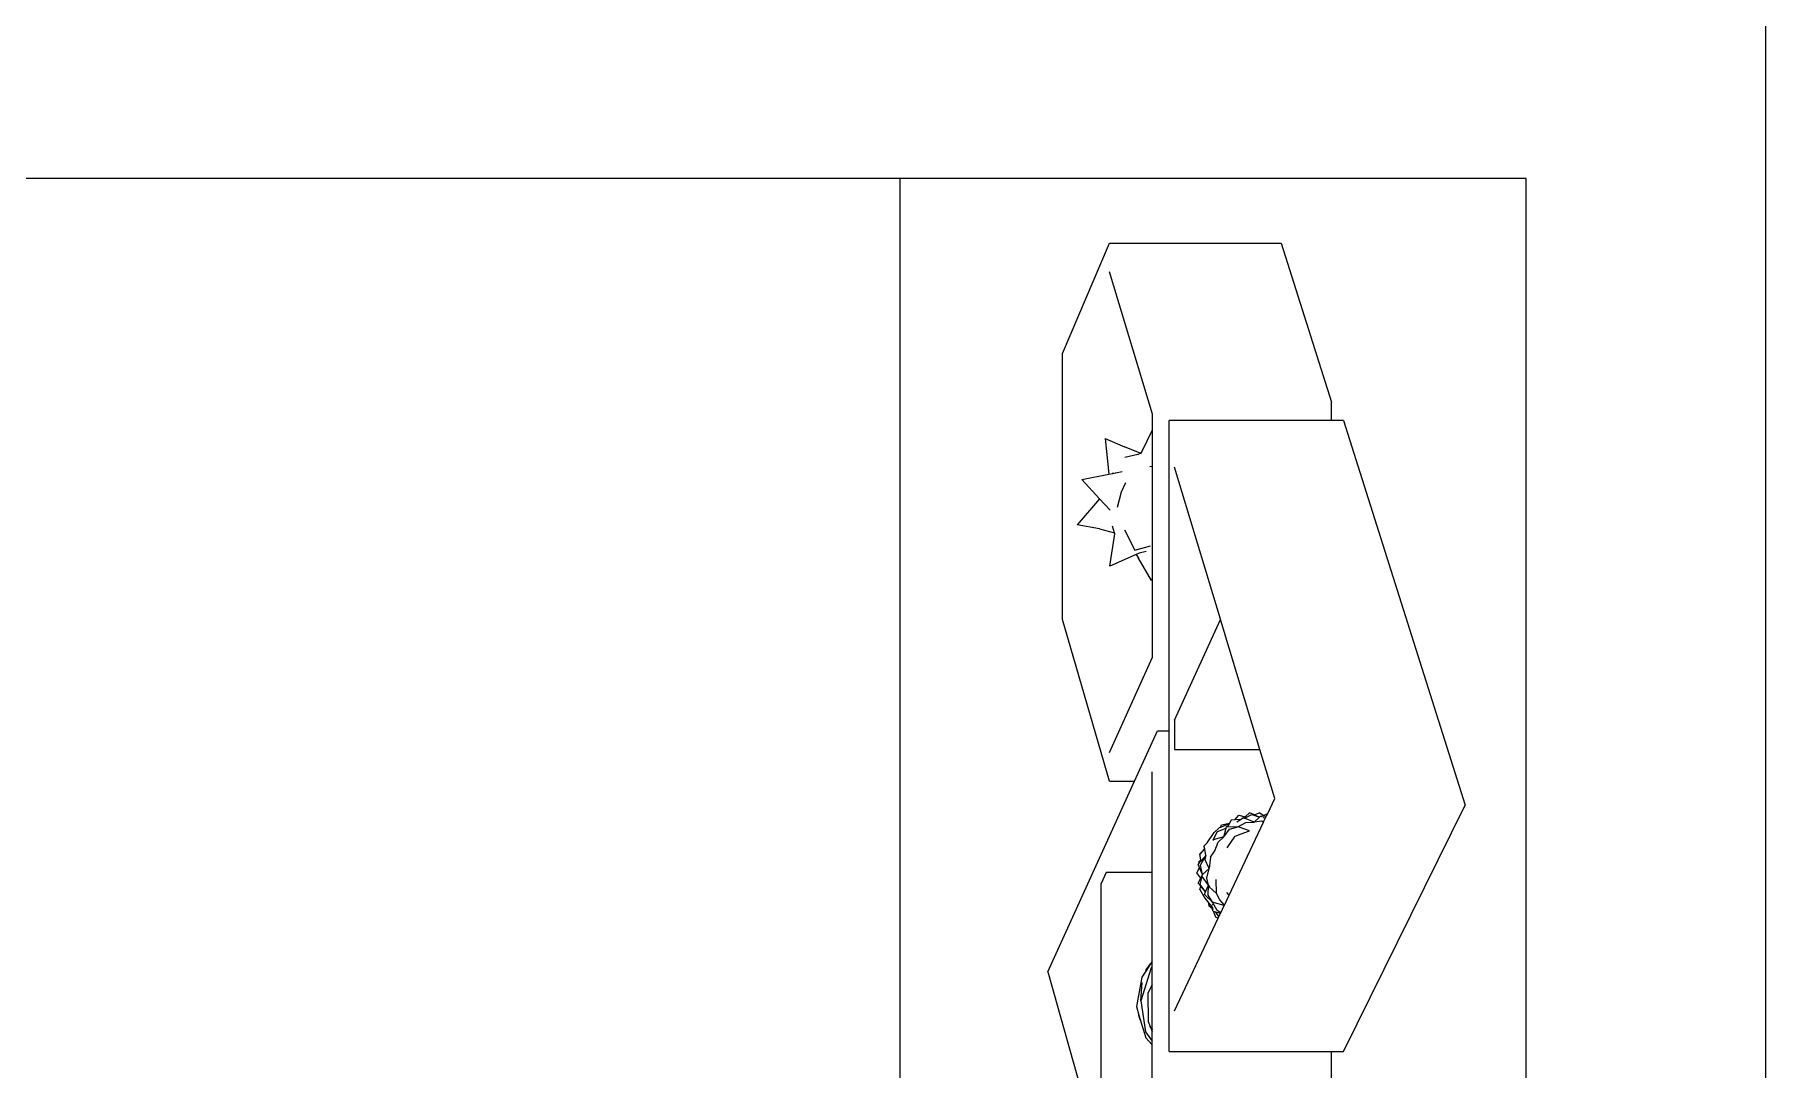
# Model space of a CAD drawing. Header units: millimetres. Extents: x -650 to 3773, y 316 to 2389.
# Drawn here: x 765.6 to 827, y 675.4 to 712.1 of the extents above; entities that cross this region are included whole.
import ezdxf

# ---------------------------------------------------------------- set-up
doc = ezdxf.new("R2010")
doc.units = ezdxf.units.MM

# ---------------------------------------------------------------- blocks, each defined once
blk = doc.blocks.new('A$C1e894cf7')
for p, q in [((0, 338.295), (769.932, 338.295)), ((761.447, 329.809), (436.163, 329.809)), ((436.163, 329.809), (436.163, 307.601)), ((444.744, 323.332), (458.391, 327.651)), ((467.125, 323.332), (458.391, 327.651)), ((438.455, 321.13), (444.103, 322.915)), ((444.744, 322.915), (444.103, 322.915)), ((444.744, 323.332), (444.744, 322.915)), ((444.744, 322.915), (444.744, 317.151)), ((467.125, 322.904), (467.125, 323.332)), ((478.073, 322.904), (467.125, 322.904)), ((467.125, 317.151), (467.125, 322.904)), ((438.455, 315.04), (438.455, 321.13)), ((456.42, 320.37), (452.437, 319.164)), ((458.156, 320.896), (456.42, 320.37)), ((456.42, 317.341), (456.42, 320.37)), ((458.68, 320.648), (458.156, 320.896)), ((458.66, 320.369), (458.743, 320.481)), ((458.66, 320.369), (458.733, 320.195)), ((458.763, 320.609), (458.68, 320.648)), ((458.752, 320.503), (458.68, 320.648)), ((458.752, 320.503), (458.74, 320.489)), ((458.743, 320.481), (458.74, 320.489)), ((458.743, 320.481), (458.755, 320.497)), ((458.755, 320.497), (458.752, 320.503)), ((458.776, 320.456), (458.755, 320.497)), ((458.776, 320.456), (458.763, 320.609)), ((458.839, 320.573), (458.763, 320.609)), ((458.781, 320.387), (458.776, 320.456)), ((458.795, 320.416), (458.776, 320.456)), ((458.809, 320.358), (458.781, 320.387)), ((458.829, 320.483), (458.831, 320.504)), ((458.831, 320.504), (458.839, 320.573)), ((458.831, 320.504), (458.833, 320.492)), ((458.962, 320.515), (458.839, 320.573)), ((458.953, 320.435), (458.962, 320.515)), ((458.953, 320.435), (458.997, 320.164)), ((458.996, 320.499), (458.962, 320.515)), ((458.996, 320.466), (458.996, 320.499)), ((461.579, 319.279), (458.996, 320.499)), ((458.721, 320.139), (458.664, 319.998)), ((458.798, 319.852), (458.664, 319.998)), ((458.716, 320.086), (458.809, 320.358)), ((458.852, 319.823), (458.716, 320.086)), ((458.733, 320.195), (458.721, 320.139)), ((458.739, 320.183), (458.721, 320.139)), ((458.733, 320.195), (458.739, 320.183)), ((458.809, 320.358), (458.739, 320.183)), ((458.741, 319.628), (458.798, 319.852)), ((458.844, 319.802), (458.798, 319.852)), ((458.997, 320.164), (458.809, 320.358)), ((458.844, 319.802), (458.838, 319.789)), ((458.838, 319.789), (458.85, 319.771)), ((458.852, 319.823), (458.844, 319.802)), ((458.855, 319.726), (458.85, 319.771)), ((458.85, 319.771), (458.892, 319.709)), ((458.997, 320.164), (458.852, 319.823)), ((458.998, 319.87), (458.997, 320.164)), ((459.161, 319.585), (458.998, 319.87)), ((459.303, 320.004), (459.171, 319.64)), ((459.409, 319.702), (459.303, 320.004)), ((452.437, 319.164), (452.269, 319.114)), ((458.913, 319.478), (458.741, 319.628)), ((458.892, 319.709), (458.995, 319.556)), ((458.892, 319.709), (458.913, 319.478)), ((458.913, 319.478), (458.925, 319.355)), ((458.925, 319.355), (459.029, 319.293)), ((459.086, 319.01), (459.029, 319.293)), ((459.029, 319.293), (459.055, 319.277)), ((459.055, 319.277), (459.145, 319.223)), ((459.055, 319.277), (459.176, 318.97)), ((459.144, 319.186), (459.145, 319.223)), ((459.21, 319.17), (459.144, 319.186)), ((459.145, 319.223), (459.161, 319.585)), ((459.171, 319.64), (459.161, 319.585)), ((459.245, 319.292), (459.161, 319.585)), ((459.32, 318.866), (459.21, 319.17)), ((459.514, 319.097), (459.21, 319.17)), ((459.514, 319.097), (459.245, 319.292)), ((459.487, 319.498), (459.409, 319.702)), ((459.898, 319.205), (459.487, 319.498)), ((461.579, 319.279), (461.489, 319.198)), ((461.931, 319.112), (461.579, 319.279)), ((451.799, 318.973), (446.405, 317.339)), ((451.801, 318.972), (451.799, 318.973)), ((452.269, 319.114), (451.801, 318.972)), ((455.379, 317.34), (451.801, 318.972)), ((459.176, 318.97), (459.086, 319.01)), ((459.176, 318.97), (459.193, 318.928)), ((459.193, 318.928), (459.36, 318.744)), ((459.62, 318.718), (459.32, 318.866)), ((459.729, 318.5), (459.36, 318.744)), ((459.706, 318.896), (459.514, 319.097)), ((459.514, 319.097), (459.62, 318.718)), ((459.62, 318.718), (459.622, 318.71)), ((459.622, 318.71), (459.635, 318.712)), ((459.635, 318.712), (459.636, 318.71)), ((459.64, 318.711), (459.637, 318.712)), ((460.009, 318.77), (459.706, 318.896)), ((460.234, 318.619), (460.009, 318.77)), ((460.234, 318.619), (460.631, 318.567)), ((460.631, 318.567), (460.306, 318.417)), ((460.975, 318.484), (460.631, 318.567)), ((460.631, 318.567), (460.852, 318.337)), ((461.221, 318.545), (460.924, 318.322)), ((461.221, 318.545), (460.975, 318.484)), ((461.522, 318.837), (461.023, 318.821)), ((461.221, 318.545), (461.269, 318.592)), ((461.287, 318.576), (461.221, 318.545)), ((461.579, 318.538), (461.221, 318.545)), ((461.457, 318.444), (461.221, 318.545)), ((461.522, 318.837), (461.287, 318.576)), ((461.744, 318.945), (461.522, 318.837)), ((461.824, 318.694), (461.556, 318.402)), ((461.824, 318.694), (461.579, 318.538)), ((461.684, 318.414), (461.863, 318.561)), ((461.931, 319.112), (461.744, 318.945)), ((462.12, 318.856), (461.824, 318.694)), ((461.856, 318.761), (461.824, 318.694)), ((461.951, 319.103), (461.856, 318.761)), ((461.863, 318.561), (461.994, 318.67)), ((461.974, 318.576), (461.863, 318.561)), ((461.906, 318.682), (461.933, 318.699)), ((461.951, 319.103), (461.931, 319.112)), ((462.201, 318.985), (461.951, 319.103)), ((462.051, 318.683), (461.974, 318.576)), ((462.042, 318.704), (461.994, 318.67)), ((461.994, 318.67), (462.016, 318.703)), ((461.994, 318.67), (462.056, 318.691)), ((462.051, 318.683), (461.994, 318.67)), ((462.159, 318.71), (462.051, 318.683)), ((462.056, 318.691), (462.051, 318.683)), ((462.056, 318.691), (462.105, 318.707)), ((462.201, 318.985), (462.12, 318.856)), ((462.164, 318.727), (462.159, 318.71)), ((462.189, 318.811), (462.164, 318.727)), ((462.164, 318.727), (462.362, 318.794)), ((462.236, 318.968), (462.189, 318.811)), ((462.339, 318.92), (462.189, 318.811)), ((462.236, 318.968), (462.201, 318.985)), ((462.339, 318.92), (462.236, 318.968)), ((462.392, 318.895), (462.339, 318.92)), ((462.392, 318.895), (462.362, 318.794)), ((465.686, 317.339), (462.392, 318.895)), ((459.729, 318.5), (459.823, 318.401)), ((459.826, 318.394), (459.823, 318.401)), ((459.823, 318.401), (459.829, 318.395)), ((459.829, 318.395), (459.826, 318.394)), ((459.939, 318.414), (459.829, 318.395)), ((459.948, 318.405), (459.829, 318.395)), ((459.944, 318.415), (459.939, 318.414)), ((459.939, 318.414), (459.948, 318.405)), ((460.168, 318.453), (459.944, 318.415)), ((459.955, 318.405), (459.944, 318.415)), ((459.948, 318.405), (460.104, 318.249)), ((459.955, 318.405), (459.948, 318.405)), ((460.121, 318.252), (459.955, 318.405)), ((460.121, 318.252), (460.104, 318.249)), ((460.127, 318.246), (460.121, 318.252)), ((460.324, 318.277), (460.127, 318.246)), ((460.168, 318.453), (460.306, 318.417)), ((460.521, 318.269), (460.168, 318.453)), ((460.168, 318.453), (460.363, 318.283)), ((460.363, 318.283), (460.324, 318.277)), ((460.399, 318.206), (460.324, 318.277)), ((460.363, 318.283), (460.432, 318.223)), ((460.432, 318.223), (460.399, 318.206)), ((460.432, 318.223), (460.479, 318.182)), ((460.607, 318.235), (460.479, 318.182)), ((460.852, 318.337), (460.521, 318.269)), ((460.853, 318.337), (460.607, 318.235)), ((460.791, 318.14), (460.607, 318.235)), ((460.973, 318.277), (460.791, 318.14)), ((460.852, 318.337), (460.853, 318.337)), ((460.853, 318.337), (460.891, 318.298)), ((460.909, 318.311), (460.891, 318.298)), ((460.924, 318.322), (460.909, 318.311)), ((460.973, 318.277), (460.909, 318.311)), ((461.204, 318.254), (460.924, 318.322)), ((461.156, 318.18), (460.973, 318.277)), ((461.261, 318.272), (461.156, 318.18)), ((461.457, 318.444), (461.204, 318.254)), ((461.457, 318.444), (461.261, 318.272)), ((461.381, 318.236), (461.261, 318.272)), ((461.381, 318.236), (461.684, 318.414)), ((461.556, 318.402), (461.457, 318.444)), ((455.379, 317.34), (456.42, 317.341)), ((455.756, 317.151), (444.744, 317.151)), ((455.756, 316.741), (455.756, 317.151)), ((467.125, 317.151), (455.756, 317.151)), ((457.543, 315.927), (455.756, 316.741)), ((464.299, 312.85), (478.073, 316.741)), ((444.526, 316.565), (439.481, 315.04)), ((445.08, 316.565), (444.526, 316.565)), ((445.855, 316.188), (445.08, 316.565)), ((446.364, 316.565), (445.08, 316.565)), ((445.902, 316.122), (445.683, 315.564)), ((445.902, 316.122), (445.855, 316.188)), ((445.936, 316.148), (445.855, 316.188)), ((445.958, 316.044), (445.902, 316.122)), ((446.384, 316.466), (446.364, 316.565)), ((450.335, 316.565), (446.364, 316.565)), ((449.349, 315.935), (449.195, 316.486)), ((449.39, 316.339), (449.451, 316.084)), ((449.451, 316.084), (449.496, 315.982)), ((450.425, 316.525), (449.63, 316.061)), ((450.425, 316.525), (450.335, 316.565)), ((453.136, 316.565), (450.335, 316.565)), ((456.517, 315.04), (453.136, 316.565)), ((460.773, 316.555), (457.202, 316.555)), ((460.773, 316.555), (460.773, 314.925)), ((463.926, 316.555), (460.773, 316.555)), ((463.926, 316.555), (464.012, 316.497)), ((464.12, 316.555), (463.926, 316.555)), ((464.225, 316.339), (464.012, 316.497)), ((464.012, 316.497), (464.272, 316.323)), ((464.12, 316.555), (464.16, 316.513)), ((464.76, 316.555), (464.12, 316.555)), ((464.16, 316.513), (465.324, 316.151)), ((464.272, 316.323), (464.225, 316.339)), ((464.272, 316.323), (464.483, 316.181)), ((464.483, 316.181), (465.533, 315.995)), ((465.324, 316.151), (464.683, 316.193)), ((464.76, 316.555), (465.06, 316.399)), ((466.353, 316.555), (464.76, 316.555)), ((465.06, 316.399), (466.059, 316.409)), ((465.324, 316.151), (466.428, 316.315)), ((465.533, 315.995), (465.833, 316.083)), ((465.833, 316.083), (465.815, 316.083)), ((465.833, 316.083), (465.986, 316.129)), ((465.899, 316.084), (465.833, 316.083)), ((465.986, 316.129), (465.899, 316.084)), ((465.986, 316.129), (466.636, 316.321)), ((466.027, 316.15), (465.986, 316.129)), ((466.059, 316.409), (466.243, 316.478)), ((466.243, 316.478), (466.174, 316.473)), ((466.243, 316.478), (466.419, 316.555)), ((466.346, 316.55), (466.243, 316.478)), ((466.288, 316.537), (466.346, 316.55)), ((466.353, 316.555), (466.346, 316.55)), ((466.419, 316.555), (466.353, 316.555)), ((466.762, 316.555), (466.419, 316.555)), ((466.428, 316.315), (466.762, 316.555)), ((466.891, 316.555), (466.636, 316.321)), ((466.891, 316.555), (466.762, 316.555)), ((470.611, 316.555), (466.891, 316.555)), ((445.383, 314.888), (445.683, 315.564)), ((445.958, 316.044), (446.065, 315.586)), ((446.603, 315.257), (446.558, 315.485)), ((447.282, 315.459), (446.949, 315.619)), ((447.821, 315.323), (447.282, 315.459)), ((448.629, 315.571), (449.349, 315.935)), ((449.496, 315.982), (449.63, 316.061)), ((449.496, 315.982), (449.909, 315.055)), ((457.543, 315.04), (457.543, 315.927)), ((464.299, 312.85), (457.543, 315.927)), ((442.372, 313.37), (438.455, 315.04)), ((445.383, 314.888), (446.649, 315.019)), ((446.591, 315.269), (446.603, 315.257)), ((446.623, 315.154), (446.603, 315.257)), ((446.625, 315.142), (446.607, 315.166)), ((446.607, 315.166), (446.623, 315.154)), ((446.625, 315.142), (446.623, 315.154)), ((446.649, 315.019), (446.625, 315.142)), ((446.836, 314.057), (446.649, 315.019)), ((447.932, 315.056), (447.529, 314.689)), ((448.734, 315.215), (448.501, 315.141)), ((448.589, 314.678), (448.734, 315.215)), ((448.765, 315.225), (448.734, 315.215)), ((448.734, 315.215), (448.737, 315.225)), ((448.765, 315.225), (448.744, 315.228)), ((449.909, 315.055), (448.765, 315.225)), ((457.543, 315.04), (451.803, 313.37)), ((460.773, 314.925), (461.163, 314.744)), ((447.529, 314.689), (446.836, 314.057)), ((447.529, 314.689), (448.443, 313.889)), ((448.589, 314.678), (448.443, 313.889)), ((469.975, 314.744), (461.163, 314.744)), ((451.803, 313.37), (442.372, 313.37)), ((436.163, 307.601), (472.488, 307.601)), ((436.163, 307.601), (436.163, 211.01))]:
    blk.add_line(p, q)

msp = doc.modelspace()

# ---------------------------------------------------------------- block references
at = {"rotation": 270}
msp.add_blockref('A$C1e894cf7', (488.682, 1143.208), dxfattribs=at)

doc.saveas('drawing.dxf')
